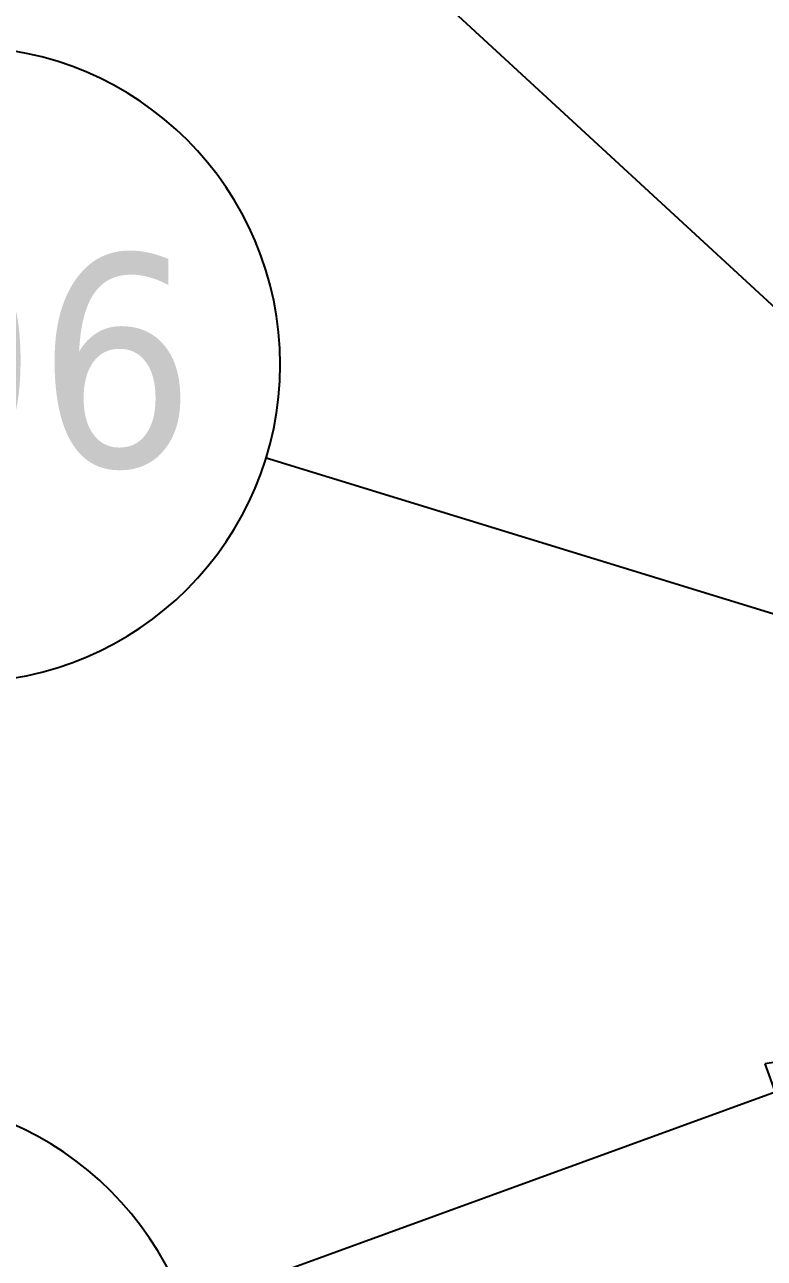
# Model space of a CAD drawing. Header units: millimetres. Extents: x -2829 to 3000, y -2259 to 2421.
# Drawn here: x 2046.8 to 2134.2, y 1306.6 to 1452.2 of the extents above; entities that cross this region are included whole.
import ezdxf

# ---------------------------------------------------------------- set-up
doc = ezdxf.new("R2010")
doc.units = ezdxf.units.MM
doc.header["$LTSCALE"] = 7.142857
doc.layers.add('Symbol (ISO)', color=7, linetype='Continuous', lineweight=25)
doc.styles.add('Note Text (ISO)', font='tahoma.ttf')

# ---------------------------------------------------------------- blocks, each defined once
blk = doc.blocks.new('Balloon9')
at = {"layer": 'Symbol (ISO)'}
blk.add_line((299.212, 193.482), (290.532, 196.152), dxfattribs=at)
blk.add_arc((285.53, 197.691), 5.25, 270, 90, dxfattribs=at)
at = {"layer": 'Symbol (ISO)', "insert": (284.136, 197.728), "char_height": 3.5, "attachment_point": 5, "style": 'Note Text (ISO)'}
blk.add_mtext('2006', dxfattribs=at)
blk = doc.blocks.new('Balloon10')
at = {"layer": 'Symbol (ISO)'}
for p, q in [((301.312, 186.517), (298.791, 186.132)), ((298.962, 185.663), (301.312, 186.517)), ((299.133, 185.193), (301.312, 186.517)), ((298.791, 186.132), (299.133, 185.193)), ((284.267, 185.569), (281.481, 185.569)), ((298.962, 185.663), (289.201, 182.113)), ((284.267, 175.069), (281.481, 175.069))]:
    blk.add_line(p, q, dxfattribs=at)
at = {"layer": 'Symbol (ISO)', "flags": 128}
blk.add_lwpolyline([(299.133, 185.193), (301.312, 186.517)], dxfattribs=at)
at = {"layer": 'Symbol (ISO)'}
for centre, start, end in [((281.481, 180.319), 90, 270), ((284.267, 180.319), 270, 90)]:
    blk.add_arc(centre, 5.25, start, end, dxfattribs=at)
blk.add_solid([(299.133, 185.193), (301.312, 186.517), (298.791, 186.132), (299.133, 185.193)], dxfattribs=at)
at = {"layer": 'Symbol (ISO)', "insert": (282.874, 180.356), "char_height": 3.5, "attachment_point": 5, "style": 'Note Text (ISO)'}
blk.add_mtext('1001', dxfattribs=at)
blk = doc.blocks.new('Balloon12')
at = {"layer": 'Symbol (ISO)'}
blk.add_line((302.432, 195.422), (286.345, 210.272), dxfattribs=at)

msp = doc.modelspace()

# ---------------------------------------------------------------- block references
at = {"layer": 'Symbol (ISO)', "xscale": 7.142857142857142, "yscale": 7.142857142857142, "zscale": 7.142857142857142}
for name in ['Balloon12', 'Balloon9', 'Balloon10']:
    msp.add_blockref(name, (0, 0), dxfattribs=at)

doc.saveas('drawing.dxf')
